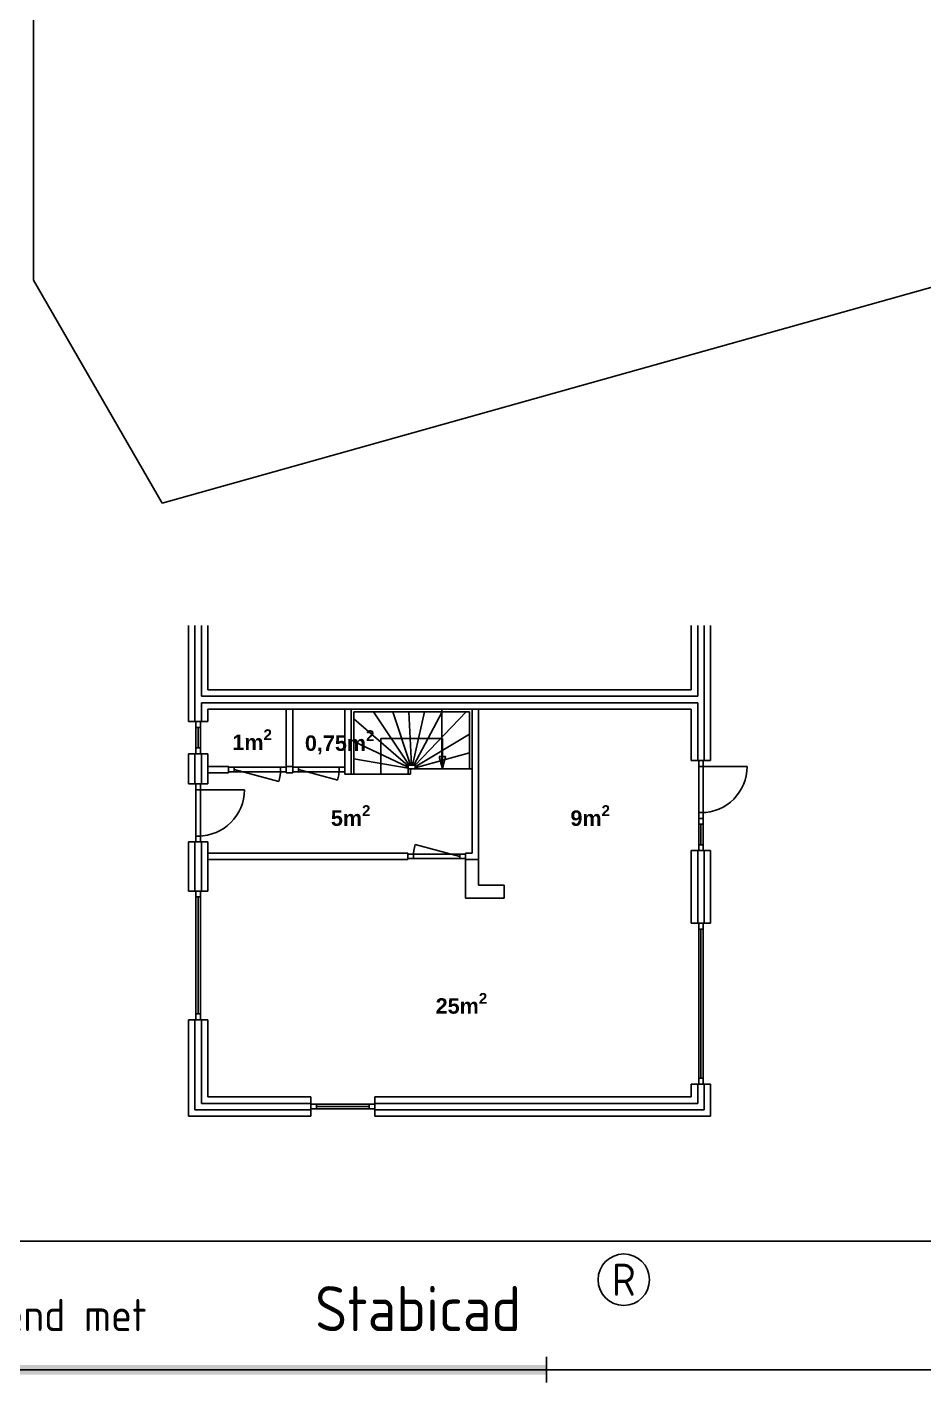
# Model space of a CAD drawing. Header units: millimetres. Extents: x -6000 to 67338, y -125 to 21000.
# Drawn here: x 1960 to 8934, y -125 to 10438 of the extents above; entities that cross this region are included whole.
import ezdxf
from ezdxf.enums import TextEntityAlignment as Align

# ---------------------------------------------------------------- set-up
doc = ezdxf.new("R2010")
doc.units = ezdxf.units.MM
doc.header["$LTSCALE"] = 50
for name, color, linetype in [('00KAD025', 2, 'Continuous'), ('00KAD070', 5, 'Continuous'), ('AL21----', 7, 'Continuous'), ('AL22----', 7, 'Continuous'), ('AL24----', 7, 'Continuous'), ('AL31----', 7, 'Continuous'), ('AL32----', 7, 'Continuous'), ('BL$2----', 7, 'Continuous'), ('EL6311--', 3, 'Continuous'), ('Perceel', 3, 'Continuous')]:
    doc.layers.add(name, color=color, linetype=linetype)
doc.styles.add('STABICAD-018', font='ISOCP.SHX', dxfattribs={"height": 90})
doc.styles.add('STABICAD-025', font='ISOCP.SHX', dxfattribs={"height": 125})
doc.styles.add('STABICAD-035', font='ISOCP.SHX', dxfattribs={"height": 175})

# ---------------------------------------------------------------- blocks, each defined once
blk = doc.blocks.new('A4-LANDSCAPE')
at = {"layer": '00KAD025', "linetype": 'Continuous'}
blk.add_line((0, 0), (297, 0), dxfattribs=at)
blk.add_circle((66, 7), 2, dxfattribs=at)
at = {"layer": '00KAD070', "linetype": 'Continuous'}
blk.add_line((10, 10), (287, 10), dxfattribs=at)
at = {"layer": '00KAD025', "linetype": 'Continuous', "style": 'STABICAD-025'}
blk.add_text('R', height=2.5, dxfattribs=at).set_placement((66, 7), align=Align.MIDDLE)
at = {"layer": '00KAD025', "linetype": 'Continuous'}
for s, height, style, p in [('Stabicad', 3.5, 'STABICAD-035', (42, 3)), ('getekend met', 2.5, 'STABICAD-025', (10, 3))]:
    blk.add_text(s, height=height, dxfattribs=dict(at, style=style)).set_placement(p)
blk = doc.blocks.new('*U43')
at = {"color": 0, "linetype": 'Continuous'}
for p, q in [((-120, 2), (-120, -2)), ((120, 2), (120, -2))]:
    blk.add_line(p, q, dxfattribs=at)
blk.add_circle((0, 0), 2.5, dxfattribs=at)
for points in [[(-2.5, 0.75), (-120, 0.75), (-2.5, -0.75), (-120, -0.75)], [(2.5, 0.75), (120, 0.75), (2.5, -0.75), (120, -0.75)]]:
    blk.add_solid(points, dxfattribs=at)
at = {"color": 0, "linetype": 'Continuous', "style": 'STABICAD-018'}
for tag, p in [('PANEL', (0, 8)), ('CIRCUIT', (0, 5)), ('SUBCIRCUIT', (4.5, 5)), ('LIGHTFIXTURECODE', (0, 0)), ('SWITCHCODE', (4.5, -3))]:
    blk.add_attdef(tag, text='', height=1.8, dxfattribs=at).set_placement(p, align=Align.MIDDLE)
blk = doc.blocks.new('*U44')
at = {"color": 0, "linetype": 'Continuous'}
for p, q in [((-120, 2), (-120, -2)), ((120, 2), (120, -2))]:
    blk.add_line(p, q, dxfattribs=at)
blk.add_circle((0, 0), 2.5, dxfattribs=at)
for points in [[(-2.5, 0.75), (-120, 0.75), (-2.5, -0.75), (-120, -0.75)], [(2.5, 0.75), (120, 0.75), (2.5, -0.75), (120, -0.75)]]:
    blk.add_solid(points, dxfattribs=at)
at = {"color": 0, "linetype": 'Continuous', "style": 'STABICAD-018'}
for tag, p in [('PANEL', (0, 8)), ('CIRCUIT', (0, 5)), ('SUBCIRCUIT', (4.5, 5)), ('LIGHTFIXTURECODE', (0, 0)), ('SWITCHCODE', (4.5, -3))]:
    blk.add_attdef(tag, text='', height=1.8, dxfattribs=at).set_placement(p, align=Align.MIDDLE)
blk = doc.blocks.new('*U0', base_point=(1750, 5150))
at = {"color": 0}
for p, q in [((1390, 5150), (1390, 5870)), ((1300, 5185), (1390, 5185)), ((1300, 5115), (1300, 5185)), ((1390, 5115), (1300, 5115)), ((1390, 5185), (1390, 5115)), ((1390, 5185), (2110, 5185)), ((1390, 5115), (2110, 5115)), ((2200, 5185), (2110, 5185)), ((2110, 5185), (2110, 5115)), ((2110, 5115), (2200, 5115)), ((2200, 5115), (2200, 5185))]:
    blk.add_line(p, q, dxfattribs=at)
blk.add_arc((1390, 5150), 720, 0, 90, dxfattribs=at)
blk = doc.blocks.new('*U1', base_point=(695, 5150))
at = {"color": 0}
for p, q in [((445, 5185, 800), (535, 5185, 800)), ((445, 5115, 800), (445, 5185, 800)), ((535, 5115, 800), (445, 5115, 800)), ((535, 5185, 800), (535, 5115, 800)), ((535, 5185, 800), (855, 5185, 800)), ((535, 5150, 890), (855, 5150, 890)), ((535, 5115, 800), (855, 5115, 800)), ((855, 5185, 800), (945, 5185, 800)), ((855, 5115, 800), (855, 5185, 800)), ((945, 5115, 800), (855, 5115, 800)), ((945, 5185, 800), (945, 5115, 800))]:
    blk.add_line(p, q, dxfattribs=at)
blk = doc.blocks.new('*U2', base_point=(4080, 5100))
at = {"color": 0}
for p, q in [((3080, 5135, 800), (3170, 5135, 800)), ((3080, 5065, 800), (3080, 5135, 800)), ((3170, 5135, 800), (3170, 5065, 800)), ((3170, 5135, 800), (4990, 5135, 800)), ((3170, 5100, 890), (4990, 5100, 890)), ((4990, 5135, 800), (5080, 5135, 800)), ((4990, 5065, 800), (4990, 5135, 800)), ((5080, 5135, 800), (5080, 5065, 800)), ((3170, 5065, 800), (3080, 5065, 800)), ((3170, 5065, 800), (4990, 5065, 800)), ((5080, 5065, 800), (4990, 5065, 800))]:
    blk.add_line(p, q, dxfattribs=at)
blk = doc.blocks.new('*U3', base_point=(6430, 7350))
at = {"color": 0}
for p, q in [((6395, 7760, 800), (6395, 7850, 800)), ((6395, 7850, 800), (6465, 7850, 800)), ((6465, 7850, 800), (6465, 7760, 800)), ((6395, 6940, 800), (6395, 7760, 800)), ((6465, 7760, 800), (6395, 7760, 800)), ((6430, 6940, 890), (6430, 7760, 890)), ((6465, 6940, 800), (6465, 7760, 800)), ((6395, 6850, 800), (6395, 6940, 800)), ((6395, 6940, 800), (6465, 6940, 800)), ((6465, 6850, 800), (6395, 6850, 800)), ((6465, 6940, 800), (6465, 6850, 800))]:
    blk.add_line(p, q, dxfattribs=at)
blk = doc.blocks.new('*U4', base_point=(4830, 12920))
at = {"color": 0}
for p, q in [((3580, 12955, 800), (3670, 12955, 800)), ((3580, 12885, 800), (3580, 12955, 800)), ((3670, 12955, 800), (3670, 12885, 800)), ((3670, 12955, 800), (5990, 12955, 800)), ((3670, 12920, 890), (5990, 12920, 890)), ((5990, 12955, 800), (6080, 12955, 800)), ((5990, 12885, 800), (5990, 12955, 800)), ((6080, 12955, 800), (6080, 12885, 800)), ((3670, 12885, 800), (3580, 12885, 800)), ((3670, 12885, 800), (5990, 12885, 800)), ((6080, 12885, 800), (5990, 12885, 800))]:
    blk.add_line(p, q, dxfattribs=at)
blk = doc.blocks.new('*U5', base_point=(1500, 12920))
at = {"color": 0}
for p, q in [((1140, 12920), (1140, 13640)), ((1050, 12955), (1140, 12955)), ((1050, 12885), (1050, 12955)), ((1140, 12955), (1140, 12885)), ((1140, 12955), (1860, 12955)), ((1950, 12955), (1860, 12955)), ((1860, 12955), (1860, 12885)), ((1950, 12885), (1950, 12955)), ((1140, 12885), (1050, 12885)), ((1140, 12885), (1860, 12885)), ((1860, 12885), (1950, 12885))]:
    blk.add_line(p, q, dxfattribs=at)
blk.add_arc((1140, 12920), 720, 0, 90, dxfattribs=at)
blk = doc.blocks.new('*U6', base_point=(2200, 12920))
at = {"color": 0}
for p, q in [((1950, 12955, 800), (2040, 12955, 800)), ((1950, 12885, 800), (1950, 12955, 800)), ((2040, 12955, 800), (2040, 12885, 800)), ((2040, 12955, 800), (2360, 12955, 800)), ((2040, 12920, 890), (2360, 12920, 890)), ((2360, 12955, 800), (2450, 12955, 800)), ((2360, 12885, 800), (2360, 12955, 800)), ((2450, 12955, 800), (2450, 12885, 800)), ((2040, 12885, 800), (1950, 12885, 800)), ((2040, 12885, 800), (2360, 12885, 800)), ((2450, 12885, 800), (2360, 12885, 800))]:
    blk.add_line(p, q, dxfattribs=at)
blk = doc.blocks.new('*U7', base_point=(2540, 8340))
at = {"color": 0}
for p, q in [((2540, 8700), (2354, 8005)), ((2505, 8790), (2505, 8700)), ((2575, 8790), (2505, 8790)), ((2505, 8700), (2575, 8700)), ((2505, 7980), (2505, 8700)), ((2575, 8700), (2575, 8790)), ((2575, 7980), (2575, 8700)), ((2505, 7890), (2505, 7980)), ((2505, 7980), (2575, 7980)), ((2575, 7890), (2505, 7890)), ((2575, 7980), (2575, 7890))]:
    blk.add_line(p, q, dxfattribs=at)
blk.add_arc((2540, 8700), 720, 255, 270, dxfattribs=at)
blk = doc.blocks.new('*U8', base_point=(1190, 6020))
at = {"color": 0}
for p, q in [((1155, 6470), (1155, 6380)), ((1225, 6470), (1155, 6470)), ((1155, 6380), (1225, 6380)), ((1155, 5660), (1155, 6380)), ((1190, 5660), (1376, 6355)), ((1225, 6380), (1225, 6470)), ((1225, 5660), (1225, 6380)), ((1155, 5570), (1155, 5660)), ((1155, 5660), (1225, 5660)), ((1225, 5570), (1155, 5570)), ((1225, 5660), (1225, 5570))]:
    blk.add_line(p, q, dxfattribs=at)
blk.add_arc((1190, 5660), 720, 75, 90, dxfattribs=at)
blk = doc.blocks.new('*U9', base_point=(1190, 6975))
at = {"color": 0}
for p, q in [((1155, 7380), (1155, 7290)), ((1225, 7380), (1155, 7380)), ((1155, 7290), (1225, 7290)), ((1155, 6660), (1155, 7290)), ((1190, 6660), (1353, 7269)), ((1225, 7290), (1225, 7380)), ((1225, 6660), (1225, 7290)), ((1155, 6570), (1155, 6660)), ((1155, 6660), (1225, 6660)), ((1225, 6570), (1155, 6570)), ((1225, 6660), (1225, 6570))]:
    blk.add_line(p, q, dxfattribs=at)
blk.add_arc((1190, 6660), 630, 75, 90, dxfattribs=at)
blk = doc.blocks.new('114-35D')
at = {"color": 0, "linetype": 'Continuous'}
for p, q in [((0, 0), (1880, 0)), ((0, 0), (0, -930)), ((1880, 0), (1880, -1010)), ((40, -40), (1840, -40)), ((40, -40), (40, -930)), ((91, -40), (885, -872)), ((463, -40), (908, -870)), ((739, -40), (926, -870)), ((982, -40), (943, -870)), ((1232, -40), (960, -870)), ((1532, -40), (980, -870)), ((1840, -150), (995, -882)), ((1840, -40), (1840, -1010)), ((40, -391), (885, -897)), ((462, -930), (462, -455)), ((462, -455), (1418, -455)), ((1840, -502), (995, -904)), ((1418, -1010), (1418, -455)), ((40, -681), (885, -915)), ((462, -930), (411, -739)), ((411, -739), (514, -739)), ((462, -930), (514, -739)), ((1840, -771), (995, -920)), ((0, -930), (995, -930)), ((885, -870), (885, -930)), ((995, -870), (885, -870)), ((955, -930), (955, -1010)), ((955, -1010), (1880, -1010)), ((995, -870), (995, -1010))]:
    blk.add_line(p, q, dxfattribs=at)

msp = doc.modelspace()

# ---------------------------------------------------------------- linework, layer by layer
at = {"layer": 'AL21----'}
for p, q in [((3215, 5286), (3215, 5786)), ((3265, 5286), (3265, 5786)), ((3315, 5286), (3315, 5786)), ((3365, 5286), (3365, 5786)), ((7125, 5286), (7125, 5786)), ((7175, 5236), (7175, 5786)), ((7225, 5236), (7225, 5786)), ((7275, 5286), (7275, 5786)), ((3215, 5286), (3215, 5039)), ((3265, 5236), (3265, 5286)), ((3315, 5236), (3315, 5286)), ((3365, 5286), (7125, 5286)), ((7275, 5286), (7275, 4736)), ((3265, 5236), (3265, 5039)), ((3315, 5236), (7175, 5236)), ((3315, 5186), (7175, 5186)), ((3315, 5186), (3315, 5039)), ((7175, 5186), (7175, 4736)), ((7225, 5236), (7225, 4736)), ((3365, 5136), (7125, 5136)), ((3365, 5136), (3365, 5039)), ((3365, 5136), (3365, 5039)), ((3365, 5136), (3365, 5039)), ((3975, 4691), (3975, 5136)), ((4025, 4691), (4025, 5136)), ((7125, 5136), (7125, 4736)), ((7125, 5136), (7125, 4836)), ((3365, 5039), (3215, 5039)), ((3215, 4789), (3215, 4611)), ((3365, 4789), (3215, 4789)), ((3365, 4691), (3365, 4789)), ((7125, 4736), (7275, 4736)), ((3215, 4611), (3215, 4554)), ((3365, 4554), (3215, 4554)), ((3265, 4611), (3265, 4554)), ((3315, 4611), (3315, 4554)), ((3365, 4611), (3365, 4554)), ((3215, 4104), (3215, 3721)), ((3365, 4104), (3215, 4104)), ((4920, 3966), (4920, 4016)), ((7125, 4036), (7275, 4036)), ((5370, 3666), (5370, 3966)), ((5470, 3766), (5470, 3966)), ((3215, 3721), (3365, 3721)), ((5470, 3766), (5670, 3766)), ((5670, 3666), (5670, 3766)), ((5370, 3666), (5670, 3666)), ((7275, 3471), (7125, 3471)), ((3215, 2721), (3365, 2721)), ((7275, 2221), (7125, 2221)), ((3365, 2121), (4165, 2121)), ((4165, 1971), (4165, 2121)), ((4665, 1971), (4665, 2121)), ((3265, 2021), (4165, 2021)), ((3315, 2071), (4165, 2071)), ((3215, 1971), (4165, 1971))]:
    msp.add_line(p, q, dxfattribs=at)
at = {"layer": 'AL21----', "linetype": 'Continuous'}
for p, q in [((3365, 5039), (3265, 5039)), ((3265, 4789), (3265, 4611)), ((3365, 4789), (3265, 4789)), ((3315, 4789), (3315, 4611)), ((3365, 4789), (3365, 4611)), ((3365, 4789), (3365, 4611)), ((7275, 4736), (7125, 4736)), ((3265, 4104), (3265, 3721)), ((3315, 4104), (3315, 3721)), ((3365, 4104), (3365, 3721)), ((7125, 4036), (7125, 3471)), ((7275, 4036), (7125, 4036)), ((7175, 4036), (7175, 3471)), ((7225, 4036), (7225, 3471)), ((7275, 4036), (7275, 3471)), ((3365, 3721), (3215, 3721)), ((7275, 3471), (7125, 3471)), ((3215, 2721), (3215, 1971)), ((3365, 2721), (3215, 2721)), ((3265, 2721), (3265, 2021)), ((3315, 2721), (3315, 2071)), ((3365, 2721), (3365, 2121)), ((7125, 2221), (7125, 2121)), ((7275, 2221), (7125, 2221)), ((7175, 2221), (7175, 2071)), ((7225, 2221), (7225, 2021)), ((7275, 2221), (7275, 1971)), ((4165, 2121), (4165, 1971)), ((4665, 2121), (7125, 2121)), ((4665, 2121), (4665, 1971)), ((4665, 2071), (7175, 2071)), ((4665, 2021), (7225, 2021)), ((4665, 1971), (7275, 1971))]:
    msp.add_line(p, q, dxfattribs=at)
at = {"layer": 'AL22----'}
for p, q in [((4430, 4691), (4430, 5136)), ((4480, 4691), (4480, 5136)), ((5185, 5136), (5185, 4691)), ((5470, 5136), (5470, 3966)), ((3365, 4691), (3525, 4691)), ((3525, 4691), (3525, 4641)), ((4025, 4691), (4025, 4641)), ((4430, 4691), (4430, 4641)), ((3365, 4641), (3525, 4641)), ((5420, 4641), (5420, 4016)), ((3365, 4016), (4685, 4016)), ((3365, 3966), (4685, 3966))]:
    msp.add_line(p, q, dxfattribs=at)
at = {"layer": 'AL22----', "linetype": 'Continuous'}
for p, q in [((3525, 4691), (3525, 4641)), ((3975, 4691), (4025, 4691)), ((3975, 4691), (3975, 4641)), ((4025, 4691), (4025, 4641)), ((4430, 4691), (4430, 4641)), ((3975, 4641), (4025, 4641)), ((4920, 4016), (4920, 3966)), ((5370, 4016), (5420, 4016)), ((5370, 4016), (5370, 3966)), ((5370, 3966), (5470, 3966))]:
    msp.add_line(p, q, dxfattribs=at)
at = {"layer": 'AL24----'}
for p, q in [((5420, 4641), (5420, 5136)), ((7125, 5136), (5625, 5136)), ((4430, 4631), (4430, 4649)), ((4480, 4631), (4430, 4631)), ((4685, 4016), (4920, 4016)), ((4685, 3966), (4920, 3966))]:
    msp.add_line(p, q, dxfattribs=at)
at = {"layer": 'Perceel'}
for p, q in [((2010, 18470), (2010, 8470)), ((27010, 13470), (3010, 6738)), ((2010, 8470), (3010, 6738))]:
    msp.add_line(p, q, dxfattribs=at)

# ---------------------------------------------------------------- block references
at = {"layer": 'AL24----', "xscale": -0.5, "yscale": 0.5, "zscale": 0.5}
msp.add_blockref('114-35D', (5420, 5136), dxfattribs=at)
at = {"layer": 'AL31----', "xscale": 0.5, "yscale": 0.5, "zscale": 0.5, "rotation": 270}
for name, p in [('*U1', (3290, 4914)), ('*U5', (7200, 4511)), ('*U0', (3290, 4329)), ('*U6', (7200, 4161)), ('*U2', (3290, 3221)), ('*U4', (7200, 2846)), ('*U3', (4415, 2046))]:
    msp.add_blockref(name, p, dxfattribs=at)
at = {"layer": 'AL32----', "xscale": 0.5, "yscale": 0.5, "zscale": 0.5, "rotation": 270}
for name, p in [('*U8', (3750, 4666)), ('*U9', (4228, 4666)), ('*U7', (5145, 3991))]:
    msp.add_blockref(name, p, dxfattribs=at)
at = {"layer": 'BL$2----', "xscale": 100, "yscale": 100, "zscale": 100}
msp.add_blockref('A4-LANDSCAPE', (0, 0), dxfattribs=at)
at = {"layer": 'EL6311--', "linetype": 'Continuous'}
ref = msp.add_blockref('*U43', (0, 0), dxfattribs=dict(at, xscale=50, yscale=50, zscale=50))
ref.add_attrib('LIGHTFIXTURECODE', 'A', dxfattribs={"layer": '0', "color": 1, "linetype": 'Continuous', "height": 90, "style": 'STABICAD-018'}).set_placement((0, 0), align=Align.MIDDLE)
ref = msp.add_blockref('*U44', (0, 0), dxfattribs=dict(at, xscale=50, yscale=50, zscale=50))
ref.add_attrib('LIGHTFIXTURECODE', 'A', dxfattribs={"layer": '0', "color": 1, "linetype": 'Continuous', "height": 90, "style": 'STABICAD-018'}).set_placement((0, 0), align=Align.MIDDLE)

# ---------------------------------------------------------------- texts
at = {"layer": 'EL6311--', "char_height": 120, "attachment_point": 1, "style": 'STABICAD-018'}
for s, insert in [('\\A1;{\\f@Arial Unicode MS|b1|i0|c0|p34;\\C0;1m\\H0.7x;\\S2^ ;}', (3556, 4979)), ('\\A1;{\\f@Arial Unicode MS|b1|i0|c0|p34;\\C0;0,75m\\H0.7x;\\S2^ ;}', (4120, 4972)), ('\\A1;{\\f@Arial Unicode MS|b1|i0|c0|p34;\\C0;5m\\H0.7x;\\S2^ ;}', (4322, 4389)), ('\\A1;{\\f@Arial Unicode MS|b1|i0|c0|p34;\\C0;9m\\H0.7x;\\S2^ ;}', (6185, 4389)), ('\\A1;{\\f@Arial Unicode MS|b1|i0|c0|p34;\\C0;25m\\H0.7x;\\S2^ ;}', (5137, 2929))]:
    msp.add_mtext_dynamic_manual_height_columns(s, width=1979.76, gutter_width=450, heights=[0], dxfattribs=dict(at, insert=insert))

doc.saveas('drawing.dxf')
